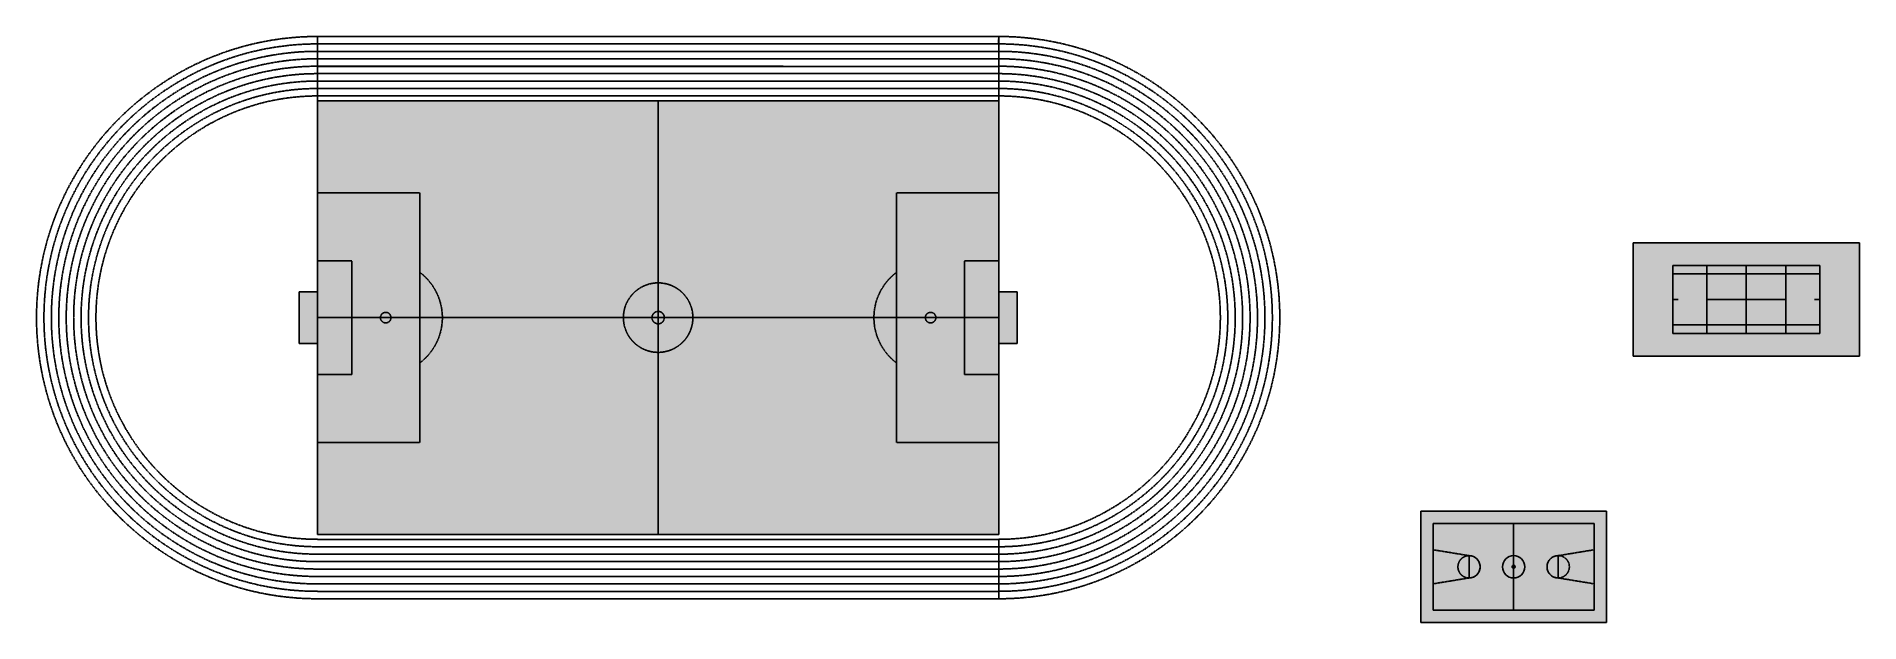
# Model space of a CAD drawing. Header units: millimetres. Extents: x -859 to 28586, y 1574 to 11038.
import ezdxf

# ---------------------------------------------------------------- set-up
doc = ezdxf.new("R2010")
doc.units = ezdxf.units.MM
doc.linetypes.add('ACAD_ISO02W100', pattern=[15, 12, -3])

msp = doc.modelspace()

# ---------------------------------------------------------------- hatches: boundary and pattern name
at = {"linetype": 'ACAD_ISO02W100'}
h = msp.add_hatch(color=92, dxfattribs=at)
h.dxf.hatch_style = 1
h.paths.add_polyline_path([(13032, 8514), (14682, 8514), (14682, 9998), (9182, 9998), (9182, 7059, -1), (9182, 5937), (9182, 2998), (14682, 2998), (14682, 4482), (13032, 4482), (13032, 5767, -0.499146), (13032, 7229)])
h.paths.add_polyline_path([(9182, 9998), (3682, 9998), (3682, 8514), (5332, 8514), (5332, 7229, -0.499146), (5332, 5767), (5332, 4482), (3682, 4482), (3682, 2998), (9182, 2998), (9182, 5937, -1), (9182, 7059)])
h.paths.add_polyline_path([(5332, 8514), (3682, 8514), (3682, 7414), (4232, 7414), (4232, 6498), (4232, 5582), (3682, 5582), (3682, 4482), (5332, 4482)], flags=17)
h.paths.add_polyline_path([(4867, 6498, -1), (4697, 6498, -1)], flags=16)
h.paths.add_polyline_path([(4232, 6498), (4232, 7414), (3682, 7414), (3682, 6914), (3682, 6498), (3682, 5582), (4232, 5582)], flags=16)
h.paths.add_polyline_path([(5332, 7229), (5332, 5767, 0.499146)], flags=17)
h.paths.add_polyline_path([(9182, 7059, 1), (9182, 5937)], flags=17)
h.paths.add_polyline_path([(9182, 7059), (9182, 5937, 1)], flags=17)
h.paths.add_polyline_path([(14682, 8514), (13032, 8514), (13032, 7229), (13032, 4482), (14682, 4482), (14682, 5582), (14132, 5582), (14132, 6498), (14132, 7414), (14682, 7414)], flags=17)
h.paths.add_polyline_path([(13667, 6498, -1), (13497, 6498, -1)], flags=16)
h.paths.add_polyline_path([(13032, 7229, 0.499146), (13032, 5767)], flags=17)
h.paths.add_polyline_path([(14682, 7414), (14132, 7414), (14132, 6498), (14132, 5582), (14682, 5582), (14682, 6082), (14682, 6498)], flags=16)
h = msp.add_hatch(color=92, dxfattribs=at)
h.dxf.hatch_style = 1
h.paths.add_polyline_path([(26757, 7705), (24929, 7705), (24929, 7340), (24929, 5878), (25569, 5878), (26757, 5878), (26757, 6243), (25569, 6243), (25569, 7340), (26757, 7340)])
h = msp.add_hatch(color=92, dxfattribs=at)
h.dxf.hatch_style = 1
h.paths.add_polyline_path([(26757, 7705), (28586, 7705), (28586, 7340), (28586, 5878), (27946, 5878), (26757, 5878), (26757, 6243), (27946, 6243), (27946, 7340), (26757, 7340)])
h = msp.add_hatch(color=12, dxfattribs=at)
h.dxf.hatch_style = 1
h.paths.add_polyline_path([(26117, 7203), (25569, 7203), (25569, 6380), (26117, 6380)])
h.paths.add_polyline_path([(26757, 7203), (26117, 7203), (26117, 6792), (26757, 6792)])
h.paths.add_polyline_path([(26757, 7340), (26117, 7340), (26117, 7203), (26757, 7203)])
h.paths.add_polyline_path([(26117, 7340), (25569, 7340), (25569, 7203), (26117, 7203)])
h.paths.add_polyline_path([(26757, 6792), (26117, 6792), (26117, 6380), (26757, 6380)])
h.paths.add_polyline_path([(26757, 6380), (26117, 6380), (26117, 6243), (26757, 6243)])
h.paths.add_polyline_path([(26117, 6380), (25569, 6380), (25569, 6243), (26117, 6243)])
h = msp.add_hatch(color=12, dxfattribs=at)
h.dxf.hatch_style = 1
h.paths.add_polyline_path([(27397, 7203), (27946, 7203), (27946, 6380), (27397, 6380)])
h.paths.add_polyline_path([(26757, 7203), (27397, 7203), (27397, 6792), (26757, 6792)])
h.paths.add_polyline_path([(26757, 7340), (27397, 7340), (27397, 7203), (26757, 7203)])
h.paths.add_polyline_path([(27397, 7340), (27946, 7340), (27946, 7203), (27397, 7203)])
h.paths.add_polyline_path([(26757, 6792), (27397, 6792), (27397, 6380), (26757, 6380)])
h.paths.add_polyline_path([(26757, 6380), (27397, 6380), (27397, 6243), (26757, 6243)])
h.paths.add_polyline_path([(27397, 6380), (27946, 6380), (27946, 6243), (27397, 6243)])
h = msp.add_hatch(color=254, dxfattribs=at)
h.dxf.hatch_style = 1
h.paths.add_polyline_path([(14982, 6914), (14682, 6914), (14682, 6082), (14982, 6082)])
h.paths.add_polyline_path([(3682, 6914), (3382, 6914), (3382, 6082), (3682, 6082)])
h = msp.add_hatch(color=7, dxfattribs=at)
h.dxf.hatch_style = 1
h.paths.add_polyline_path([(4697, 6498, 1), (4867, 6498, 1)])
h.paths.add_polyline_path([(9282, 6498, 0.414214), (9182, 6598), (9182, 6398, 0.414214)])
h.paths.add_polyline_path([(9182, 6598, 0.414213), (9082, 6498, 0.414213), (9182, 6398)])
h.paths.add_polyline_path([(13667, 6498, 1), (13497, 6498, 1)])
h = msp.add_hatch(color=30, dxfattribs=at)
h.dxf.hatch_style = 1
h.paths.add_polyline_path([(24499, 3374), (24299, 3374), (21499, 3374), (21499, 3174), (21499, 1574), (24499, 1574)])
h.paths.add_polyline_path([(24299, 1774), (21699, 1774), (21699, 3174), (24299, 3174)], flags=16)
h.paths.add_polyline_path([(24299, 2749), (24299, 2474), (24299, 2199), (23719, 2294, -0.414214), (23539, 2474, -0.414214), (23719, 2654)], flags=0)
h.paths.add_polyline_path([(23719, 2654), (23719, 2294, -1)], flags=0)
h.paths.add_polyline_path([(23179, 2474, -1), (22819, 2474, -1)], flags=0)
h.paths.add_polyline_path([(23024, 2474, -1), (22974, 2474, -1)], flags=0)
h.paths.add_polyline_path([(22459, 2474, -0.414214), (22279, 2294), (21699, 2199), (21699, 2474), (21699, 2749), (22279, 2654, -0.414214)], flags=0)
h.paths.add_polyline_path([(22279, 2294), (22279, 2654, -1)], flags=0)
h = msp.add_hatch(color=1, dxfattribs=at)
h.dxf.hatch_style = 1
h.paths.add_polyline_path([(24299, 3174), (22999, 3174), (22999, 2654, -0.414214), (23179, 2474, -0.414214), (22999, 2294), (22999, 1774), (24299, 1774), (24299, 2199), (23719, 2294, -0.414214), (23539, 2474, -0.414214), (23719, 2654), (24299, 2749)])
h.paths.add_polyline_path([(22999, 3174), (21699, 3174), (21699, 2749), (22279, 2654, -0.414214), (22459, 2474, -0.414214), (22279, 2294), (21699, 2199), (21699, 1774), (22999, 1774), (22999, 2294, -0.414214), (22819, 2474, -0.414214), (22999, 2654)])
h = msp.add_hatch(color=5, dxfattribs=at)
h.dxf.hatch_style = 1
h.paths.add_polyline_path([(22099, 2474, -0.414214), (22279, 2654), (21699, 2749), (21699, 2199), (22279, 2294, -0.414214)])
h.paths.add_polyline_path([(22999, 2499, 0.414214), (22974, 2474, 0.414214), (22999, 2449)])
h.paths.add_polyline_path([(22999, 2499), (22999, 2449, 0.414214), (23024, 2474, 0.414214)])
h.paths.add_polyline_path([(24299, 2474), (24299, 2749), (23719, 2654, -0.414214), (23899, 2474, -0.414214), (23719, 2294), (24299, 2199)])
h = msp.add_hatch(color=1, dxfattribs=at)
h.dxf.hatch_style = 1
h.paths.add_polyline_path([(22999, 2654), (22999, 2499, -0.414214), (23024, 2474, -0.414214), (22999, 2449), (22999, 2294, 0.414214), (23179, 2474, 0.414214)])
h.paths.add_polyline_path([(22974, 2474, -0.414214), (22999, 2499), (22999, 2654, 0.414214), (22819, 2474, 0.414214), (22999, 2294), (22999, 2449, -0.414214)])
h.paths.add_polyline_path([(22279, 2654, 0.414214), (22099, 2474, 0.414214), (22279, 2294)])
h.paths.add_polyline_path([(22279, 2654), (22279, 2294, 0.414214), (22459, 2474, 0.414214)])
h.paths.add_polyline_path([(23719, 2654, 0.414214), (23539, 2474, 0.414214), (23719, 2294)])
h.paths.add_polyline_path([(23719, 2654), (23719, 2294, 0.414214), (23899, 2474, 0.414214)])

# ---------------------------------------------------------------- linework, layer by layer
for p, q in [((3682, 11038), (9182, 11038)), ((3682, 9998), (3682, 11038)), ((3682, 11038), (3682, 10918)), ((14682, 11038), (3682, 11038)), ((3682, 10918), (9182, 10918)), ((3682, 10918), (14681, 10918)), ((3682, 10918), (3682, 10798)), ((14682, 10918), (3682, 10918)), ((14682, 11038), (9182, 11038)), ((14682, 10918), (9182, 10918)), ((14681, 10918), (14682, 11038)), ((14682, 9998), (14682, 11038)), ((14682, 10798), (14682, 10918)), ((3682, 10798), (9182, 10798)), ((3682, 10798), (14682, 10798)), ((3682, 10678), (9182, 10678)), ((14682, 10798), (9182, 10798)), ((14682, 10678), (9182, 10678)), ((3682, 10438), (3682, 10558)), ((3682, 10558), (14682, 10555)), ((3682, 10555), (9182, 10555)), ((3682, 10438), (9182, 10438)), ((14682, 10438), (3682, 10438)), ((3682, 10318), (9182, 10318)), ((14682, 10555), (9182, 10555)), ((14682, 10438), (9182, 10438)), ((14682, 10318), (9182, 10318)), ((14682, 10555), (14682, 10438)), ((3682, 10198), (9182, 10198)), ((3682, 10078), (9182, 10078)), ((14682, 10198), (9182, 10198)), ((14682, 10078), (9182, 10078)), ((9182, 9998), (3682, 9998)), ((3682, 9998), (3682, 2998)), ((9182, 9998), (9182, 2998)), ((9182, 9998), (14682, 9998)), ((9182, 9998), (9182, 2998)), ((14682, 9998), (14682, 2998)), ((3682, 6498), (3682, 8514)), ((3682, 8514), (5332, 8514)), ((3682, 8514), (5332, 8514)), ((5332, 8514), (5332, 4482)), ((14682, 8514), (13032, 8514)), ((14682, 8514), (13032, 8514)), ((13032, 8514), (13032, 4482)), ((14682, 6498), (14682, 8514)), ((26757, 7705), (24929, 7705)), ((24929, 7705), (24929, 5878)), ((24929, 7705), (24929, 7340)), ((24929, 7705), (24929, 5878)), ((26757, 7705), (28586, 7705)), ((28586, 7705), (28586, 5878)), ((28586, 7705), (28586, 7340)), ((3682, 6498), (3682, 7414)), ((4232, 7414), (3682, 7414)), ((3682, 7414), (3682, 6956)), ((3682, 7414), (3682, 6914)), ((4232, 6498), (4232, 7414)), ((14132, 6498), (14132, 7414)), ((14132, 7414), (14682, 7414)), ((14682, 6498), (14682, 7414)), ((14682, 7414), (14682, 6956)), ((14682, 7414), (14682, 6914)), ((25569, 6243), (25569, 7340)), ((25569, 7340), (26757, 7340)), ((25569, 7340), (25569, 7203)), ((25569, 7340), (27946, 7340)), ((25569, 7340), (25569, 6243)), ((25569, 7203), (26757, 7203)), ((26117, 6243), (26117, 7340)), ((26757, 6243), (26757, 7340)), ((27946, 7340), (26757, 7340)), ((26757, 6243), (26757, 7340)), ((27946, 7203), (26757, 7203)), ((27397, 6243), (27397, 7340)), ((27946, 6243), (27946, 7340)), ((27946, 7340), (27946, 7203)), ((3682, 6914), (3382, 6914)), ((3682, 6914), (3382, 6914)), ((3382, 6914), (3382, 6082)), ((3682, 6956), (3682, 6040)), ((14682, 6956), (14682, 6040)), ((14682, 6914), (14982, 6914)), ((14682, 6914), (14982, 6914)), ((14982, 6914), (14982, 6082)), ((25569, 6792), (25654, 6792)), ((26117, 6792), (26757, 6792)), ((27397, 6792), (26757, 6792)), ((27946, 6792), (27860, 6792)), ((3682, 6498), (3682, 4482)), ((3682, 6498), (14682, 6498)), ((4232, 6498), (4232, 5582)), ((14132, 6498), (14132, 5582)), ((14682, 6498), (14682, 4482)), ((24929, 5878), (24929, 6243)), ((25569, 6243), (25569, 6380)), ((25569, 6380), (26757, 6380)), ((25569, 6243), (26757, 6243)), ((25569, 6243), (26117, 6243)), ((25569, 6243), (26757, 6243)), ((27946, 6380), (26757, 6380)), ((27946, 6243), (26757, 6243)), ((27946, 6243), (27397, 6243)), ((27946, 6243), (27946, 6380)), ((28586, 5878), (28586, 6243)), ((3682, 6082), (3382, 6082)), ((3682, 5582), (3682, 6082)), ((14682, 5582), (14682, 6082)), ((14682, 6082), (14982, 6082)), ((24929, 5878), (26757, 5878)), ((24929, 5878), (25569, 5878)), ((28586, 5878), (26757, 5878)), ((28586, 5878), (27946, 5878)), ((4232, 5582), (3682, 5582)), ((14132, 5582), (14682, 5582)), ((3682, 4482), (5332, 4482)), ((14682, 4482), (13032, 4482)), ((3682, 2998), (9182, 2998)), ((14682, 2998), (9182, 2998)), ((3682, 2917), (9182, 2917)), ((3682, 2797), (9182, 2797)), ((3682, 2677), (9182, 2677)), ((14682, 2917), (9182, 2917)), ((14682, 2797), (9182, 2797)), ((14682, 2677), (9182, 2677)), ((14682, 1957), (14682, 2917)), ((21699, 2474), (21699, 2749)), ((21699, 2749), (22279, 2654)), ((22279, 2654), (22279, 2294)), ((24299, 2749), (23719, 2654)), ((23719, 2654), (23719, 2294)), ((24299, 2474), (24299, 2749)), ((3682, 2557), (9182, 2557)), ((3682, 2434), (9182, 2434)), ((14682, 2557), (9182, 2557)), ((14682, 2434), (9182, 2434)), ((21699, 2474), (21699, 2199)), ((24299, 2474), (24299, 2199)), ((3682, 2317), (9182, 2317)), ((3682, 2197), (9182, 2197)), ((3682, 2077), (9182, 2077)), ((14682, 2317), (9182, 2317)), ((14682, 2197), (9182, 2197)), ((14682, 2077), (9182, 2077)), ((21699, 2199), (22279, 2294)), ((24299, 2199), (23719, 2294)), ((3682, 1957), (9182, 1957)), ((14682, 1957), (9182, 1957))]:
    msp.add_line(p, q, dxfattribs=at)
for p, q in [((24499, 3374), (21499, 3374)), ((21499, 3374), (21499, 1574)), ((21499, 3374), (21499, 3174)), ((21499, 3374), (21699, 3374)), ((24499, 3374), (24299, 3374)), ((24499, 1574), (24499, 3374)), ((21699, 3174), (24299, 3174)), ((21699, 3174), (21699, 1774)), ((22999, 3174), (22999, 1774)), ((24299, 3174), (24299, 1774)), ((21499, 1574), (21499, 1774)), ((21699, 1774), (24299, 1774)), ((21499, 1574), (24499, 1574))]:
    msp.add_line(p, q)
for points in [[(3682, 10438), (3682, 10558), (14682, 10555), (14682, 10438), (3682, 10438)], [(14682, 6914), (14982, 6914), (14982, 6082), (14682, 6082)]]:
    msp.add_lwpolyline(points, close=True, dxfattribs=at)
for points in [[(3682, 10318), (3682, 10438)], [(3682, 10198), (3682, 10318)], [(14682, 2917), (14682, 2812)]]:
    msp.add_lwpolyline(points, dxfattribs=at)
at = {"linetype": 'ACAD_ISO02W100', "extrusion": (-1, 0, 0)}
for points, elevation in [([(-10318, 0), (-10198, 0), (-10198, 0), (-10318, 0)], -3682), ([(-10198, 0), (-10318, 0)], -14682)]:
    msp.add_lwpolyline(points, dxfattribs=dict(at, elevation=elevation))
at = {"linetype": 'ACAD_ISO02W100'}
for centre, radius in [((4782, 6498), 85), ((9182, 6498), 100), ((13582, 6498), 85), ((22279, 2474), 180), ((23719, 2474), 180), ((22999, 2474), 25)]:
    msp.add_circle(centre, radius, dxfattribs=at)
msp.add_circle((22999, 2474), 180)
for centre, radius, start, end in [((3682, 6498), 4540, 90, 270), ((3682, 6498), 4420, 90, 270), ((14682, 6498), 4540, 270, 90), ((14682, 6498), 4420, 270, 90), ((3682, 6498), 4300, 90, 270), ((3682, 6498), 4300, 90, 270), ((3682, 6498), 4180, 90, 270), ((14682, 6498), 4300, 270, 90), ((14682, 6498), 4300, 270, 90), ((14682, 6498), 4180, 270, 90), ((3682, 6498), 4060, 90, 270), ((3682, 6498), 3940, 90, 270), ((3682, 6498), 3820, 90, 270), ((14682, 6498), 4060, 270, 90), ((14682, 6498), 3940, 270, 90), ((14682, 6498), 3820, 270, 90), ((3682, 6498), 3700, 90, 270), ((3682, 6498), 3580, 90, 270), ((14682, 6498), 3700, 270, 90), ((14682, 6498), 3580, 270, 90), ((4782, 6498), 915, 306.9482, 53.0518), ((13582, 6498), 915, 126.9482, 233.0518), ((9182, 6498), 561, 90, 270), ((9182, 6498), 561, 270, 90)]:
    msp.add_arc(centre, radius, start, end, dxfattribs=at)
for centre, start, end in [((22279, 2474), 270, 90), ((23719, 2474), 90, 270)]:
    msp.add_arc(centre, 180, start, end)

doc.saveas('drawing.dxf')
